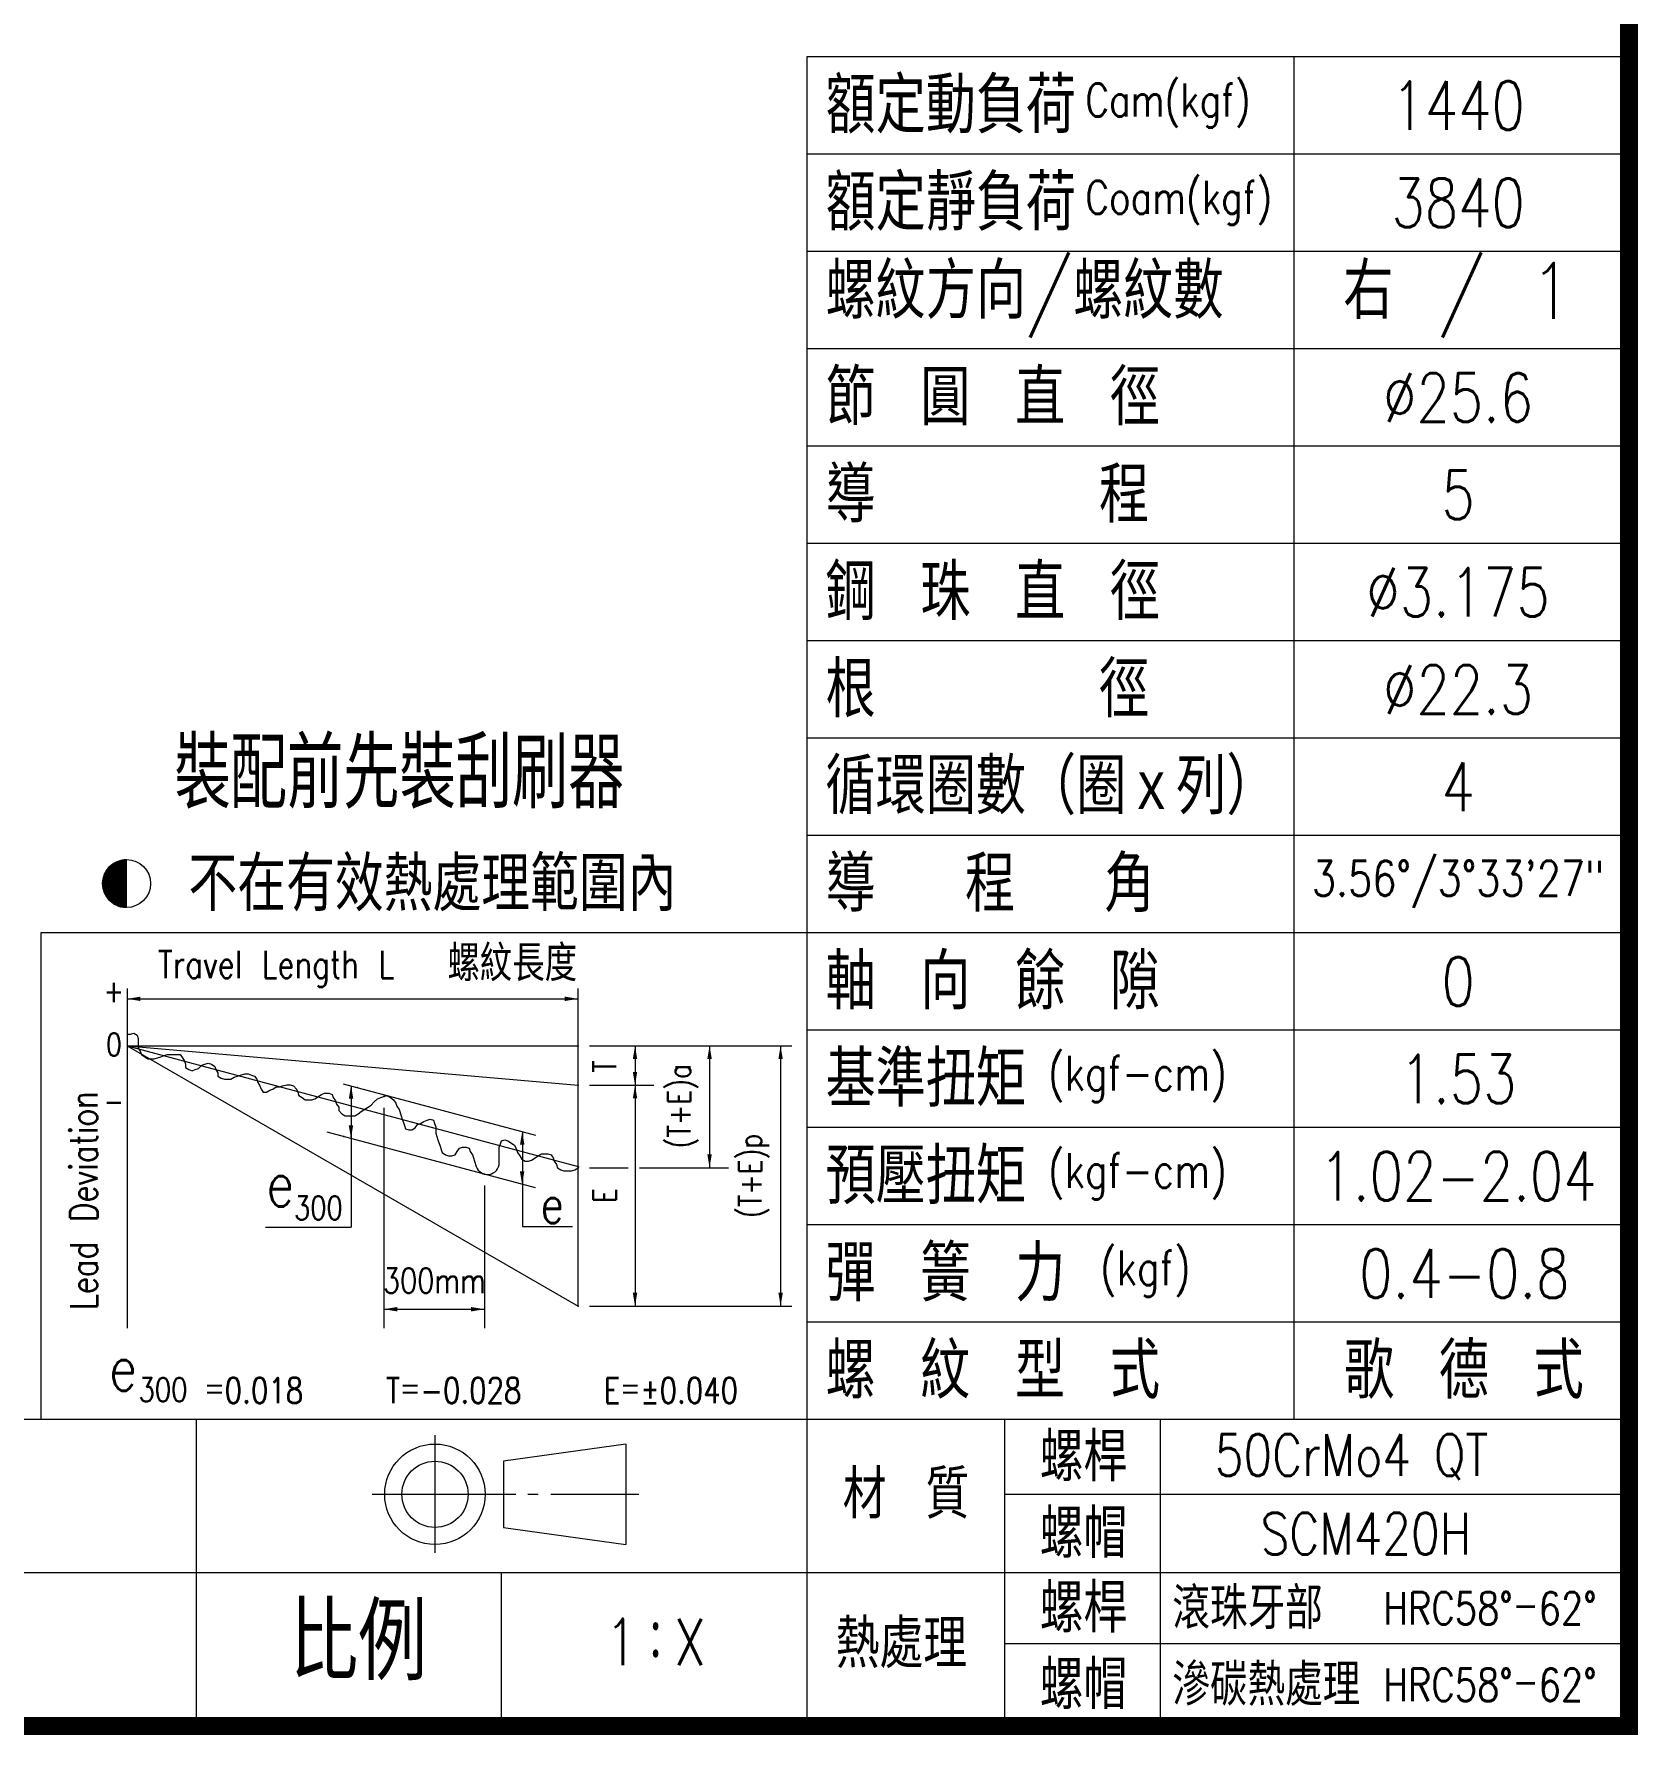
# Model space of a CAD drawing. Header units: millimetres. Extents: x -1039 to -662, y -1674 to -1407.
# Drawn here: x -772.9 to -661.8, y -1673.6 to -1555.8 of the extents above; entities that cross this region are included whole.
import ezdxf
from ezdxf.enums import TextEntityAlignment as Align

# ---------------------------------------------------------------- set-up
doc = ezdxf.new("R2010")
doc.units = ezdxf.units.MM
doc.layers.get('0').update_dxf_attribs({"linetype": 'CONTINUOUS'})
for name, color, linetype, lineweight in [('str', 7, 'CONTINUOUS', 25), ('txt', 3, 'CONTINUOUS', 9), ('標籤(紅)', 2, 'CONTINUOUS', 30)]:
    doc.layers.add(name, color=color, linetype=linetype, lineweight=lineweight)
doc.styles.add('SIMPLEX', font='simplex.shx', dxfattribs={"width": 0.8, "height": 3.3, "bigfont": 'chineset.shx'})
doc.styles.get("Standard").update_dxf_attribs({"font": 'TXT', "width": 0.9, "height": 4.618358, "bigfont": 'CHINESET'})
doc.styles.add('STANDARD0.8', font='txt.shx', dxfattribs={"width": 0.8, "height": 1.975278, "bigfont": 'chineset.shx'})

# ---------------------------------------------------------------- blocks, each defined once
blk = doc.blocks.new('*X82')
at = {"color": 0}
for p, q in [((509.18, 88), (512.19, 88)), ((509.22, 88.05), (512.19, 88.05)), ((509.27, 88.1), (512.19, 88.1)), ((509.31, 88.15), (512.19, 88.15)), ((509.36, 88.2), (512.19, 88.2)), ((509.41, 88.25), (512.19, 88.25)), ((509.47, 88.3), (512.19, 88.3)), ((509.52, 88.35), (512.19, 88.35)), ((509.58, 88.4), (512.19, 88.4)), ((509.64, 88.45), (512.19, 88.45)), ((509.7, 88.5), (512.19, 88.5)), ((509.76, 88.55), (512.19, 88.55)), ((509.83, 88.6), (512.19, 88.6)), ((509.9, 88.65), (512.19, 88.65)), ((509.97, 88.7), (512.19, 88.7)), ((510.05, 88.75), (512.19, 88.75)), ((510.13, 88.8), (512.19, 88.8)), ((510.22, 88.85), (512.19, 88.85)), ((510.31, 88.9), (512.19, 88.9)), ((510.41, 88.95), (512.19, 88.95)), ((510.51, 89), (512.19, 89)), ((510.62, 89.05), (512.19, 89.05)), ((510.75, 89.1), (512.19, 89.1)), ((510.89, 89.15), (512.19, 89.15)), ((511.04, 89.2), (512.19, 89.2)), ((511.22, 89.25), (512.19, 89.25)), ((511.45, 89.3), (512.19, 89.3)), ((511.81, 89.35), (512.19, 89.35)), ((508.19, 85.6), (512.19, 85.6)), ((508.19, 85.55), (512.19, 85.55)), ((508.19, 85.5), (512.19, 85.5)), ((508.19, 85.45), (512.19, 85.45)), ((508.19, 85.4), (512.19, 85.4)), ((508.19, 85.35), (512.19, 85.35)), ((508.19, 85.3), (512.19, 85.3)), ((508.19, 85.25), (512.19, 85.25)), ((508.19, 85.2), (512.19, 85.2)), ((508.2, 85.7), (512.19, 85.7)), ((508.2, 85.65), (512.19, 85.65)), ((508.21, 85.8), (512.19, 85.8)), ((508.21, 85.75), (512.19, 85.75)), ((508.22, 85.9), (512.19, 85.9)), ((508.22, 85.85), (512.19, 85.85)), ((508.23, 85.95), (512.19, 85.95)), ((508.24, 86), (512.19, 86)), ((508.25, 86.1), (512.19, 86.1)), ((508.25, 86.05), (512.19, 86.05)), ((508.26, 86.15), (512.19, 86.15)), ((508.27, 86.2), (512.19, 86.2)), ((508.29, 86.25), (512.19, 86.25)), ((508.3, 86.3), (512.19, 86.3)), ((508.31, 86.35), (512.19, 86.35)), ((508.32, 86.4), (512.19, 86.4)), ((508.34, 86.45), (512.19, 86.45)), ((508.35, 86.5), (512.19, 86.5)), ((508.37, 86.55), (512.19, 86.55)), ((508.38, 86.6), (512.19, 86.6)), ((508.4, 86.65), (512.19, 86.65)), ((508.42, 86.7), (512.19, 86.7)), ((508.43, 86.75), (512.19, 86.75)), ((508.45, 86.8), (512.19, 86.8)), ((508.47, 86.85), (512.19, 86.85)), ((508.49, 86.9), (512.19, 86.9)), ((508.51, 86.95), (512.19, 86.95)), ((508.54, 87), (512.19, 87)), ((508.56, 87.05), (512.19, 87.05)), ((508.58, 87.1), (512.19, 87.1)), ((508.61, 87.15), (512.19, 87.15)), ((508.63, 87.2), (512.19, 87.2)), ((508.66, 87.25), (512.19, 87.25)), ((508.68, 87.3), (512.19, 87.3)), ((508.71, 87.35), (512.19, 87.35)), ((508.74, 87.4), (512.19, 87.4)), ((508.77, 87.45), (512.19, 87.45)), ((508.8, 87.5), (512.19, 87.5)), ((508.83, 87.55), (512.19, 87.55)), ((508.87, 87.6), (512.19, 87.6)), ((508.9, 87.65), (512.19, 87.65)), ((508.94, 87.7), (512.19, 87.7)), ((508.97, 87.75), (512.19, 87.75)), ((509.01, 87.8), (512.19, 87.8)), ((509.05, 87.85), (512.19, 87.85)), ((509.09, 87.9), (512.19, 87.9)), ((509.13, 87.95), (512.19, 87.95)), ((508.19, 85.15), (512.19, 85.15)), ((508.2, 85.1), (512.19, 85.1)), ((508.2, 85.05), (512.19, 85.05)), ((508.2, 85), (512.19, 85)), ((508.21, 84.95), (512.19, 84.95)), ((508.21, 84.9), (512.19, 84.9)), ((508.22, 84.85), (512.19, 84.85)), ((508.23, 84.8), (512.19, 84.8)), ((508.23, 84.75), (512.19, 84.75)), ((508.24, 84.7), (512.19, 84.7)), ((508.25, 84.65), (512.19, 84.65)), ((508.26, 84.6), (512.19, 84.6)), ((508.27, 84.55), (512.19, 84.55)), ((508.28, 84.5), (512.19, 84.5)), ((508.29, 84.45), (512.19, 84.45)), ((508.31, 84.4), (512.19, 84.4)), ((508.32, 84.35), (512.19, 84.35)), ((508.33, 84.3), (512.19, 84.3)), ((508.35, 84.25), (512.19, 84.25)), ((508.36, 84.2), (512.19, 84.2)), ((508.38, 84.15), (512.19, 84.15)), ((508.39, 84.1), (512.19, 84.1)), ((508.41, 84.05), (512.19, 84.05)), ((508.43, 84), (512.19, 84)), ((508.45, 83.95), (512.19, 83.95)), ((508.47, 83.9), (512.19, 83.9)), ((508.49, 83.85), (512.19, 83.85)), ((508.51, 83.8), (512.19, 83.8)), ((508.53, 83.75), (512.19, 83.75)), ((508.55, 83.7), (512.19, 83.7)), ((508.57, 83.65), (512.19, 83.65)), ((508.6, 83.6), (512.19, 83.6)), ((508.62, 83.55), (512.19, 83.55)), ((508.65, 83.5), (512.19, 83.5)), ((508.68, 83.45), (512.19, 83.45)), ((508.7, 83.4), (512.19, 83.4)), ((508.73, 83.35), (512.19, 83.35)), ((508.76, 83.3), (512.19, 83.3)), ((508.79, 83.25), (512.19, 83.25)), ((508.83, 83.2), (512.19, 83.2)), ((508.86, 83.15), (512.19, 83.15)), ((508.89, 83.1), (512.19, 83.1)), ((508.93, 83.05), (512.19, 83.05)), ((508.96, 83), (512.19, 83)), ((509, 82.95), (512.19, 82.95)), ((509.04, 82.9), (512.19, 82.9)), ((509.08, 82.85), (512.19, 82.85)), ((509.12, 82.8), (512.19, 82.8)), ((509.16, 82.75), (512.19, 82.75)), ((509.21, 82.7), (512.19, 82.7)), ((509.25, 82.65), (512.19, 82.65)), ((509.3, 82.6), (512.19, 82.6)), ((509.35, 82.55), (512.19, 82.55)), ((509.4, 82.5), (512.19, 82.5)), ((509.45, 82.45), (512.19, 82.45)), ((509.5, 82.4), (512.19, 82.4)), ((509.56, 82.35), (512.19, 82.35)), ((509.62, 82.3), (512.19, 82.3)), ((509.68, 82.25), (512.19, 82.25)), ((509.74, 82.2), (512.19, 82.2)), ((509.81, 82.15), (512.19, 82.15)), ((509.88, 82.1), (512.19, 82.1)), ((509.95, 82.05), (512.19, 82.05)), ((510.03, 82), (512.19, 82)), ((510.11, 81.95), (512.19, 81.95)), ((510.19, 81.9), (512.19, 81.9)), ((510.28, 81.85), (512.19, 81.85)), ((510.38, 81.8), (512.19, 81.8)), ((510.48, 81.75), (512.19, 81.75)), ((510.59, 81.7), (512.19, 81.7)), ((510.71, 81.65), (512.19, 81.65)), ((510.84, 81.6), (512.19, 81.6)), ((510.99, 81.55), (512.19, 81.55)), ((511.17, 81.5), (512.19, 81.5)), ((511.38, 81.45), (512.19, 81.45)), ((511.68, 81.4), (512.19, 81.4))]:
    blk.add_line(p, q, dxfattribs=at)
blk = doc.blocks.new('Heat-sign-1')
at = {"color": 3}
blk.add_line((0.289, -0.16), (0.289, 0.25), dxfattribs=at)
blk.add_circle((0.289, 0.045), 0.205, dxfattribs=at)
at = {"color": 3, "xscale": 0.05123695244440038, "yscale": 0.05123695244440038, "zscale": 0.05123695244440038}
blk.add_blockref('*X82', (-25.954, -4.329), dxfattribs=at)
at = {"color": 3, "width": 0.9}
blk.add_text('不在有效熱處理範圍內', height=0.4638, dxfattribs=at).set_placement((0.818, -0.191))
blk = doc.blocks.new('e300-1')
at = {"color": 3}
for p, q in [((0.4071, -0.2626), (0.4071, -1.8633)), ((2.5321, -1.7586), (2.5321, -0.2626)), ((0.4071, -0.4768), (0.4231, -0.4768)), ((0.4231, -0.4768), (0.4383, -0.4718)), ((0.4383, -0.4718), (0.4536, -0.4819)), ((0.4071, -0.5317), (2.5321, -1.7586)), ((0.4071, -0.5317), (2.5321, -1.1011)), ((0.4071, -0.5317), (2.5321, -0.7176)), ((0.4071, -0.5317), (2.5321, -0.5317)), ((0.4536, -0.4819), (0.4587, -0.4972)), ((0.4587, -0.4972), (0.4587, -0.5429)), ((0.4587, -0.5429), (0.4688, -0.5581)), ((0.4688, -0.5581), (0.4739, -0.5733)), ((0.4739, -0.5733), (0.5044, -0.5936)), ((0.5044, -0.5936), (0.5349, -0.5936)), ((0.5349, -0.5936), (0.5501, -0.5886)), ((0.5501, -0.5886), (0.5654, -0.5835)), ((0.5654, -0.5835), (0.5806, -0.5784)), ((0.5806, -0.5784), (0.5959, -0.5733)), ((0.5959, -0.5733), (0.6569, -0.5733)), ((0.6569, -0.5733), (0.667, -0.5886)), ((0.667, -0.5886), (0.6772, -0.6038)), ((0.6772, -0.6038), (0.6823, -0.619)), ((0.6823, -0.619), (0.6823, -0.6343)), ((0.6823, -0.6343), (0.6975, -0.6444)), ((0.728, -0.6444), (0.7433, -0.6393)), ((0.7433, -0.6393), (0.7585, -0.6241)), ((0.7585, -0.6241), (0.7737, -0.619)), ((0.7737, -0.619), (0.789, -0.614)), ((0.789, -0.614), (0.8042, -0.619)), ((0.8042, -0.619), (0.8195, -0.6292)), ((0.8195, -0.6292), (0.8246, -0.6444)), ((0.6975, -0.6444), (0.7128, -0.6495)), ((0.7128, -0.6495), (0.728, -0.6444)), ((0.8246, -0.6444), (0.8347, -0.6597)), ((0.8347, -0.6597), (0.8347, -0.6749)), ((0.8347, -0.6749), (0.85, -0.685)), ((0.85, -0.685), (0.8652, -0.6901)), ((0.8652, -0.6901), (0.8957, -0.6901)), ((0.8957, -0.6901), (0.911, -0.68)), ((0.911, -0.68), (0.9262, -0.6749)), ((0.9262, -0.6749), (0.9414, -0.6698)), ((0.9414, -0.6698), (0.9618, -0.6647)), ((0.9618, -0.6647), (0.977, -0.6647)), ((0.977, -0.6647), (0.9923, -0.6698)), ((0.9923, -0.6698), (1.0075, -0.6749)), ((1.0075, -0.6749), (1.0177, -0.6901)), ((1.0177, -0.6901), (1.0228, -0.7054)), ((1.0228, -0.7054), (1.0329, -0.7206)), ((1.0329, -0.7206), (1.038, -0.7358)), ((1.1244, -0.7257), (1.1396, -0.7206)), ((1.1396, -0.7206), (1.16, -0.7155)), ((1.16, -0.7155), (1.1752, -0.7155)), ((1.1752, -0.7155), (1.1905, -0.7206)), ((1.1905, -0.7206), (1.2057, -0.7358)), ((1.4251, -0.7107), (2.3322, -0.9537)), ((1.038, -0.7358), (1.0482, -0.7511)), ((1.0482, -0.7511), (1.0634, -0.7511)), ((1.0634, -0.7511), (1.0787, -0.7409)), ((1.0787, -0.7409), (1.0939, -0.7358)), ((1.0939, -0.7358), (1.1091, -0.7257)), ((1.1091, -0.7257), (1.1244, -0.7257)), ((1.2057, -0.7358), (1.2108, -0.7511)), ((1.2108, -0.7511), (1.2159, -0.7663)), ((1.2159, -0.7663), (1.2311, -0.7764)), ((1.2311, -0.7764), (1.2464, -0.7866)), ((1.2464, -0.7866), (1.2768, -0.7866)), ((1.2768, -0.7866), (1.2921, -0.7815)), ((1.2921, -0.7815), (1.3226, -0.7612)), ((1.3226, -0.7612), (1.3378, -0.7561)), ((1.3378, -0.7561), (1.3582, -0.7561)), ((1.3582, -0.7561), (1.3734, -0.7612)), ((1.3734, -0.7612), (1.3785, -0.7764)), ((1.3785, -0.7764), (1.3887, -0.7917)), ((1.3887, -0.7917), (1.3937, -0.8069)), ((1.5564, -0.812), (1.5716, -0.7968)), ((1.5716, -0.7968), (1.5868, -0.7815)), ((1.5868, -0.7815), (1.6021, -0.7764)), ((1.6021, -0.7764), (1.6173, -0.7714)), ((1.6173, -0.7714), (1.6326, -0.7663)), ((1.6326, -0.7663), (1.6478, -0.7764)), ((1.6478, -0.7764), (1.6631, -0.7866)), ((1.6631, -0.7866), (1.6732, -0.8018)), ((1.3937, -0.8069), (1.4039, -0.8221)), ((1.4039, -0.8221), (1.4039, -0.8374)), ((1.4039, -0.8374), (1.4191, -0.8526)), ((1.4191, -0.8526), (1.4344, -0.8628)), ((1.4344, -0.8628), (1.4801, -0.8628)), ((1.4801, -0.8628), (1.4954, -0.8526)), ((1.4954, -0.8526), (1.5106, -0.8425)), ((1.5106, -0.8425), (1.5564, -0.812)), ((1.6732, -0.8018), (1.6783, -0.8171)), ((1.6783, -0.8171), (1.6885, -0.8323)), ((1.6885, -0.8323), (1.6986, -0.8628)), ((1.6986, -0.8628), (1.7037, -0.878)), ((1.7037, -0.878), (1.7088, -0.8932)), ((1.8206, -0.8831), (1.8359, -0.878)), ((1.8359, -0.878), (1.8511, -0.8831)), ((2.3314, -1.2013), (1.3504, -0.9384)), ((1.7088, -0.8932), (1.7139, -0.9085)), ((1.7139, -0.9085), (1.719, -0.9237)), ((1.719, -0.9237), (1.7342, -0.9288)), ((1.7342, -0.9288), (1.7495, -0.9288)), ((1.7495, -0.9288), (1.7647, -0.9186)), ((1.7647, -0.9186), (1.7749, -0.9034)), ((1.7749, -0.9034), (1.7901, -0.8983)), ((1.7901, -0.8983), (1.8054, -0.8882)), ((1.8054, -0.8882), (1.8206, -0.8831)), ((1.8511, -0.8831), (1.8562, -0.8983)), ((1.8562, -0.8983), (1.8613, -0.9135)), ((1.8613, -0.9135), (1.8613, -0.944)), ((1.8613, -0.944), (1.8663, -0.9592)), ((1.8663, -0.9592), (1.8714, -0.9745)), ((1.8714, -0.9745), (1.8816, -1.0049)), ((1.8816, -1.0049), (1.8867, -1.0202)), ((1.8867, -1.0202), (1.8918, -1.0354)), ((1.8918, -1.0354), (1.907, -1.0456)), ((1.9527, -1.0456), (1.9629, -1.0303)), ((1.9629, -1.0303), (1.9731, -1.0151)), ((1.9731, -1.0151), (1.9883, -1.01)), ((1.9883, -1.01), (2.0036, -1.01)), ((2.0036, -1.01), (2.0188, -1.0151)), ((2.0188, -1.0151), (2.0239, -1.0303)), ((2.0239, -1.0303), (2.034, -1.0456)), ((2.1611, -1.01), (2.1662, -0.9948)), ((2.1611, -1.083), (2.1611, -1.01)), ((2.1662, -0.9948), (2.1713, -0.9796)), ((2.1713, -0.9796), (2.1865, -0.9745)), ((2.1865, -0.9745), (2.2017, -0.9796)), ((2.2017, -0.9796), (2.2322, -0.9999)), ((2.2322, -0.9999), (2.2424, -1.0202)), ((2.2424, -1.0202), (2.2475, -1.0354)), ((2.2475, -1.0354), (2.2576, -1.0506)), ((2.344, -1.0506), (2.3593, -1.0405)), ((2.3593, -1.0405), (2.3898, -1.0405)), ((2.3898, -1.0405), (2.405, -1.0456)), ((1.907, -1.0456), (1.9222, -1.0506)), ((1.9222, -1.0506), (1.9375, -1.0506)), ((1.9375, -1.0506), (1.9527, -1.0456)), ((2.034, -1.0456), (2.0391, -1.0608)), ((2.0391, -1.0608), (2.0442, -1.076)), ((2.0442, -1.076), (2.0524, -1.1006)), ((2.2576, -1.0506), (2.2678, -1.0659)), ((2.2678, -1.0659), (2.2831, -1.076)), ((2.2831, -1.076), (2.2983, -1.076)), ((2.2983, -1.076), (2.3135, -1.071)), ((2.3135, -1.071), (2.344, -1.0506)), ((2.405, -1.0456), (2.4152, -1.0608)), ((2.4152, -1.0608), (2.4203, -1.076)), ((2.4203, -1.076), (2.4304, -1.0913)), ((2.4304, -1.0913), (2.4355, -1.1065)), ((2.4355, -1.1065), (2.4508, -1.1167)), ((2.4508, -1.1167), (2.466, -1.1217)), ((2.466, -1.1217), (2.5016, -1.1217)), ((2.5016, -1.1217), (2.5168, -1.1167)), ((2.5168, -1.1167), (2.5321, -1.1065)), ((2.5321, -1.1065), (2.5371, -1.1014)), ((1.0592, -1.3863), (1.4631, -1.3863)), ((2.27, -1.3844), (2.5058, -1.3844))]:
    blk.add_line(p, q, dxfattribs=at)
at = {"color": 3, "linetype": 'ByBlock'}
for p, q in [((0.4071, -0.3108), (2.5321, -0.3108)), ((2.5857, -0.5317), (3.5406, -0.5317)), ((2.8009, -0.5317), (2.8009, -0.7176)), ((3.1522, -0.5317), (3.1522, -1.1065)), ((3.4871, -0.5317), (3.4871, -1.7586)), ((1.4631, -0.7209), (1.4631, -1.3863)), ((2.5857, -0.7176), (2.8903, -0.7176)), ((2.8009, -0.7176), (2.8009, -1.7586)), ((1.6173, -0.825), (1.6173, -1.863)), ((2.8009, -0.8427), (2.8009, -0.9679)), ((2.27, -0.9381), (2.27, -1.3844)), ((2.5857, -1.1065), (2.7679, -1.1065)), ((2.822, -1.1065), (3.2416, -1.1065)), ((2.0909, -1.1905), (2.0909, -1.863)), ((2.5857, -1.7586), (3.5406, -1.7586)), ((1.6173, -1.7736), (2.0909, -1.7736))]:
    blk.add_line(p, q, dxfattribs=at)
at = {"color": 3}
blk.add_arc((2.1053, -1.083), 0.0558, 198.44847, 0, dxfattribs=at)
at = {"color": 3, "linetype": 'ByBlock'}
for p in [(2.5321, -0.5317), (2.5321, -0.5317), (2.5321, -0.5317), (2.5321, -0.7176), (2.5321, -0.7176), (2.8009, -0.7176), (2.8009, -0.7176), (1.4903, -0.7282), (1.6173, -0.7714), (1.4283, -0.9593), (1.4631, -0.9593), (2.5321, -1.1065), (3.1522, -1.1065), (2.0909, -1.1369), (2.5321, -1.7586), (2.5321, -1.7586), (2.8009, -1.7586), (3.4871, -1.7586), (2.0909, -1.7736)]:
    blk.add_point(p, dxfattribs=at)
for points in [[(0.4696, -0.3004), (0.4696, -0.3212), (0.4071, -0.3108)], [(2.4695, -0.3004), (2.4695, -0.3212), (2.5321, -0.3108)], [(2.8114, -0.5943), (2.7905, -0.5943), (2.8009, -0.5317)], [(3.1418, -0.5943), (3.1627, -0.5943), (3.1522, -0.5317)], [(3.4767, -0.5943), (3.4975, -0.5943), (3.4871, -0.5317)], [(1.4726, -0.7806), (1.4518, -0.7806), (1.4622, -0.718)], [(2.7905, -0.655), (2.8114, -0.655), (2.8009, -0.7176)], [(2.7905, -0.7802), (2.8114, -0.7802), (2.8009, -0.7176)], [(1.4723, -0.9067), (1.4515, -0.9067), (1.4619, -0.9692)], [(2.2795, -0.9978), (2.2587, -0.9978), (2.2691, -0.9353)], [(3.1418, -1.0439), (3.1627, -1.0439), (3.1522, -1.1065)], [(2.2792, -1.1239), (2.2583, -1.1239), (2.2688, -1.1865)], [(1.6799, -1.7632), (1.6799, -1.7841), (1.6173, -1.7736)], [(2.0283, -1.7632), (2.0283, -1.7841), (2.0909, -1.7736)], [(2.7905, -1.696), (2.8114, -1.696), (2.8009, -1.7586)], [(3.4767, -1.696), (3.4975, -1.696), (3.4871, -1.7586)]]:
    blk.add_solid(points, dxfattribs=at)
at = {"color": 3, "width": 0.9}
blk.add_text('螺紋長度', height=0.16962, dxfattribs=at).set_placement((1.917, -0.2279))
at = {"color": 3, "linetype": 'ByBlock', "width": 0.8}
for s, height, p in [('Travel Length L', 0.128705, (1.1091, -0.1484)), ('300mm', 0.11798, (1.8552, -1.6389))]:
    blk.add_text(s, height=height, dxfattribs=at).set_placement(p, align=Align.MIDDLE_CENTER)
for s, p in [('+', (0.3445, -0.2733)), ('0', (0.3445, -0.5265)), ('-', (0.3445, -0.7937))]:
    blk.add_text(s, height=0.1073, dxfattribs=at).set_placement(p, align=Align.MIDDLE)
for s, height, p in [('T', 0.1073, (2.6579, -0.6297)), ('(T+E)a', 0.10725, (3.0092, -0.8172)), ('(T+E)p', 0.10725, (3.3441, -1.1451)), ('E', 0.1073, (2.6579, -1.2381))]:
    blk.add_text(s, height=height, rotation=90, dxfattribs=at).set_placement(p, align=Align.MIDDLE_CENTER)
blk.add_text('Lead Deviation', height=0.128705, rotation=90, dxfattribs=at).set_placement((0.1991, -1.2609), align=Align.MIDDLE)
at = {"color": 3, "width": 0.8}
for s, height, p in [('e', 0.2145, (1.1942, -1.1827)), ('300', 0.11154, (1.4231, -1.296)), ('e', 0.1788, (2.4655, -1.2794))]:
    blk.add_text(s, height=height, dxfattribs=at).set_placement(p, align=Align.MIDDLE_RIGHT)
blk = doc.blocks.new('The-third-1')
at = {"color": 3}
for p, q in [((0.02, 7.21), (0.02, -7.12)), ((23.29, 6.13), (8.37, 4.04)), ((23.29, 6.13), (23.29, -6.11)), ((8.37, 4.04), (8.37, -4.02)), ((-7.63, 0.01), (9.87, 0.01)), ((11.33, 0.01), (12.58, 0.01)), ((14.16, 0.01), (24.88, 0.01)), ((8.37, -4.02), (23.29, -6.11))]:
    blk.add_line(p, q, dxfattribs=at)
for radius in [6.12, 4.03]:
    blk.add_circle((0.02, 0.01), radius, dxfattribs=at)
blk = doc.blocks.new('e300-sign-1')
at = {"color": 3, "width": 0.8}
for s, height, p in [('e', 0.1943, (0.1103, 0.0405)), ('300', 0.10103, (0.3241, -0.0523))]:
    blk.add_text(s, height=height, dxfattribs=at).set_placement(p, align=Align.MIDDLE_RIGHT)
blk = doc.blocks.new('WiperTxt')
at = {"layer": '標籤(紅)', "color": 2, "style": 'SIMPLEX', "width": 0.8}
blk.add_text('裝配前先裝刮刷器', height=15.93, dxfattribs=at).set_placement((-0.33, -7.22))

msp = doc.modelspace()

# ---------------------------------------------------------------- linework, layer by layer
at = {"layer": 'str', "const_width": 1.2485}
msp.add_lwpolyline([(-1037.8858, -1673.0061), (-662.3993, -1673.0061), (-662.3993, -1407.4835), (-1037.8858, -1407.4835)], close=True, dxfattribs=at)
at = {"layer": 'txt'}
for p, q in [((-662.3993, -1557.386), (-719.3611, -1557.386)), ((-719.3611, -1557.386), (-719.3611, -1673.0061)), ((-685.5863, -1651.7822), (-685.5863, -1557.386)), ((-662.3993, -1564.1286), (-719.3611, -1564.1286)), ((-662.3993, -1570.8712), (-719.3611, -1570.8712)), ((-662.3993, -1577.6138), (-719.3611, -1577.6138)), ((-662.3993, -1584.3564), (-719.3611, -1584.3564)), ((-662.3993, -1591.099), (-719.3611, -1591.099)), ((-662.3993, -1597.8415), (-719.3611, -1597.8415)), ((-662.3993, -1604.5841), (-719.3611, -1604.5841)), ((-662.3993, -1611.3267), (-719.3611, -1611.3267)), ((-662.3993, -1618.0693), (-772.4353, -1618.0693)), ((-772.4353, -1618.0693), (-772.4353, -1651.7822)), ((-662.3993, -1624.8119), (-719.3611, -1624.8119)), ((-662.3993, -1631.5545), (-719.3611, -1631.5545)), ((-662.3993, -1638.2971), (-719.3611, -1638.2971)), ((-662.3993, -1645.0397), (-719.3611, -1645.0397)), ((-662.3993, -1651.7822), (-895.5908, -1651.7822)), ((-761.6538, -1673.0061), (-761.6538, -1651.7822)), ((-705.6521, -1673.0061), (-705.6521, -1651.7822)), ((-694.8593, -1673.0061), (-694.8593, -1651.7822)), ((-662.3993, -1656.9671), (-705.6521, -1656.9671)), ((-662.3993, -1662.3941), (-816.3678, -1662.3941)), ((-740.5074, -1673.0061), (-740.5074, -1662.3941)), ((-662.3993, -1667.3093), (-705.6521, -1667.3093))]:
    msp.add_line(p, q, dxfattribs=at)

# ---------------------------------------------------------------- block references
for name, p, xscale, yscale, zscale in [('WiperTxt', (-763.0758, -1607.2378), 0.3058398894058236, 0.3058398894058236, 0.3058398894058236), ('Heat-sign-1', (-768.8365, -1615.0136), 8.101077601036668, 8.101077601036668, 8.101077601036668), ('e300-1', (-772.4353, -1618.0693), 14.69801694168336, 14.69801694168336, 14.69801694168336), ('e300-sign-1', (-767.5681, -1648.8543), 16.33108988057132, 16.33108988057132, 16.33108988057132), ('The-third-1', (-745.1427, -1656.9643), 0.5686790766390503, 0.5686790766390503, 0.5686790766390503)]:
    msp.add_blockref(name, p, dxfattribs=dict(at, xscale=xscale, yscale=yscale, zscale=zscale))

# ---------------------------------------------------------------- texts
at = {"layer": 'str', "char_height": 2.28936, "attachment_point": 4, "style": 'SIMPLEX'}
for s, insert, width in [('Cam(kgf)', (-700.0694, -1560.7573), 15.752409), ('Coam(kgf)', (-700.0694, -1567.4999), 16.581843)]:
    msp.add_mtext(s, dxfattribs=dict(at, insert=insert, width=width))
at = {"layer": 'txt'}
for s, insert, char_height, width, attachment_point in [('額定動負荷', (-718.066, -1560.7573), 3.85775, 19.737132, 4), ('額定靜負荷', (-718.066, -1567.4999), 3.85775, 19.737132, 4), ('螺紋方向/螺紋數', (-718.066, -1574.2425), 3.85775, 30.861903, 4), ('右 / 1', (-674.239, -1574.2425), 3.86012, 23.186291, 5), ('節 圓 直 徑', (-718.066, -1580.9851), 3.85775, 30.861903, 4), ('導     程', (-718.066, -1587.7277), 3.85775, 30.861903, 4), ('鋼 珠 直 徑', (-718.066, -1594.4703), 3.85775, 30.861903, 4), ('根     徑', (-718.066, -1601.2128), 3.85775, 30.861903, 4), ('循環圈數（圈ｘ列）', (-718.066, -1607.9554), 3.85775, 34.486489, 4), ('導  程  角', (-718.066, -1614.698), 3.85775, 30.861903, 4), ('軸 向 餘 隙', (-718.066, -1621.4406), 3.85775, 30.861903, 4), ('基準扭矩', (-718.066, -1628.1832), 3.85775, 16.716884, 4), ('預壓扭矩', (-718.066, -1634.9258), 3.85775, 16.716884, 4), ('彈 簧 力', (-718.066, -1641.6684), 3.85775, 18.247141, 4), ('螺 紋 型 式', (-718.066, -1648.4109), 3.85775, 27.370652, 4), ('歌 德 式', (-682.1381, -1648.4109), 3.85769, 18.002778, 4), ('螺桿', (-703.2254, -1654.3747), 3.36809, 7.895505, 4), ('材 質', (-716.8767, -1656.9643), 3.36809, 10.962405, 4), ('螺帽', (-703.2254, -1659.6806), 3.36809, 7.895505, 4), ('螺桿', (-703.2254, -1664.8517), 3.36809, 7.895505, 4), ('滾珠牙部', (-694.0328, -1664.8517), 2.89331, 13.945722, 4), ('比例', (-755.2114, -1667.1873), 5.29896, 14.704411, 4), ('熱處理', (-717.3607, -1667.3095), 3.36809, 10.962405, 4), ('螺帽', (-703.2254, -1670.1577), 3.36809, 7.895505, 4), ('滲碳熱處理', (-694.0328, -1670.1577), 2.89331, 15.996753, 4)]:
    msp.add_mtext(s, dxfattribs=dict(at, insert=insert, char_height=char_height, width=width, attachment_point=attachment_point))
for s, insert, char_height, width, attachment_point, style in [('1440', (-674.239, -1560.7573), 3.37285, 23.186291, 5, 'SIMPLEX'), ('3840', (-674.239, -1567.4999), 3.37285, 23.186291, 5, 'SIMPLEX'), ('%%c25.6', (-674.239, -1580.9851), 3.37285, 23.186291, 5, 'SIMPLEX'), ('5', (-674.239, -1587.7277), 3.3728, 23.186291, 5, 'SIMPLEX'), ('%%c3.175', (-674.239, -1594.4703), 3.37285, 23.186291, 5, 'SIMPLEX'), ('%%c22.3', (-674.239, -1601.2128), 3.37285, 23.186291, 5, 'SIMPLEX'), ('4', (-674.239, -1607.9554), 3.3728, 23.186291, 5, 'SIMPLEX'), ('3.56%%d/3%%d33\'27"', (-674.239, -1614.698), 2.443242, 23.186291, 5, 'SIMPLEX'), ('0', (-674.239, -1621.4406), 3.3728, 23.186291, 5, 'SIMPLEX'), ('(kgf-cm)', (-702.6548, -1628.1832), 2.41237, 19.288692, 4, 'SIMPLEX'), ('1.53', (-674.239, -1628.1832), 3.37285, 23.186291, 5, 'SIMPLEX'), ('(kgf-cm)', (-702.6548, -1634.9258), 2.41237, 19.288692, 4, 'SIMPLEX'), ('1.02-2.04', (-674.239, -1634.9258), 3.37285, 23.186291, 5, 'SIMPLEX'), ('(kgf)', (-699.0478, -1641.6684), 2.41237, 12.015568, 4, 'SIMPLEX'), ('＝0.018', (-761.1059, -1649.7674), 1.76173, 8.840649, 4, 'STANDARD0.8'), ('T＝-0.028', (-748.5173, -1649.7674), 1.76173, 11.264595, 4, 'STANDARD0.8'), ('E＝%%P0.040', (-733.4464, -1649.7674), 1.76173, 11.264595, 4, 'STANDARD0.8'), ('50CrMo4 QT', (-691.0945, -1654.3747), 2.89331, 27.299925, 4, 'SIMPLEX'), ('SCM420H', (-687.9183, -1659.6806), 2.89331, 21.00539, 4, 'SIMPLEX'), ('HRC58%%d－62%%d', (-679.4055, -1664.8517), 2.250355, 17.597715, 4, 'SIMPLEX'), ('1：X', (-733.332, -1667.1873), 3.21479, 13.502083, 4, 'SIMPLEX'), ('HRC58%%d－62%%d', (-679.4055, -1670.1577), 2.250355, 17.597715, 4, 'SIMPLEX')]:
    msp.add_mtext(s, dxfattribs=dict(at, insert=insert, char_height=char_height, width=width, attachment_point=attachment_point, style=style))
at = {"layer": 'txt', "color": 7, "insert": (-673.804, -1641.6684), "char_height": 3.37285, "width": 23.186291, "attachment_point": 5, "style": 'SIMPLEX'}
msp.add_mtext('0.4-0.8', dxfattribs=at)

doc.saveas('drawing.dxf')
